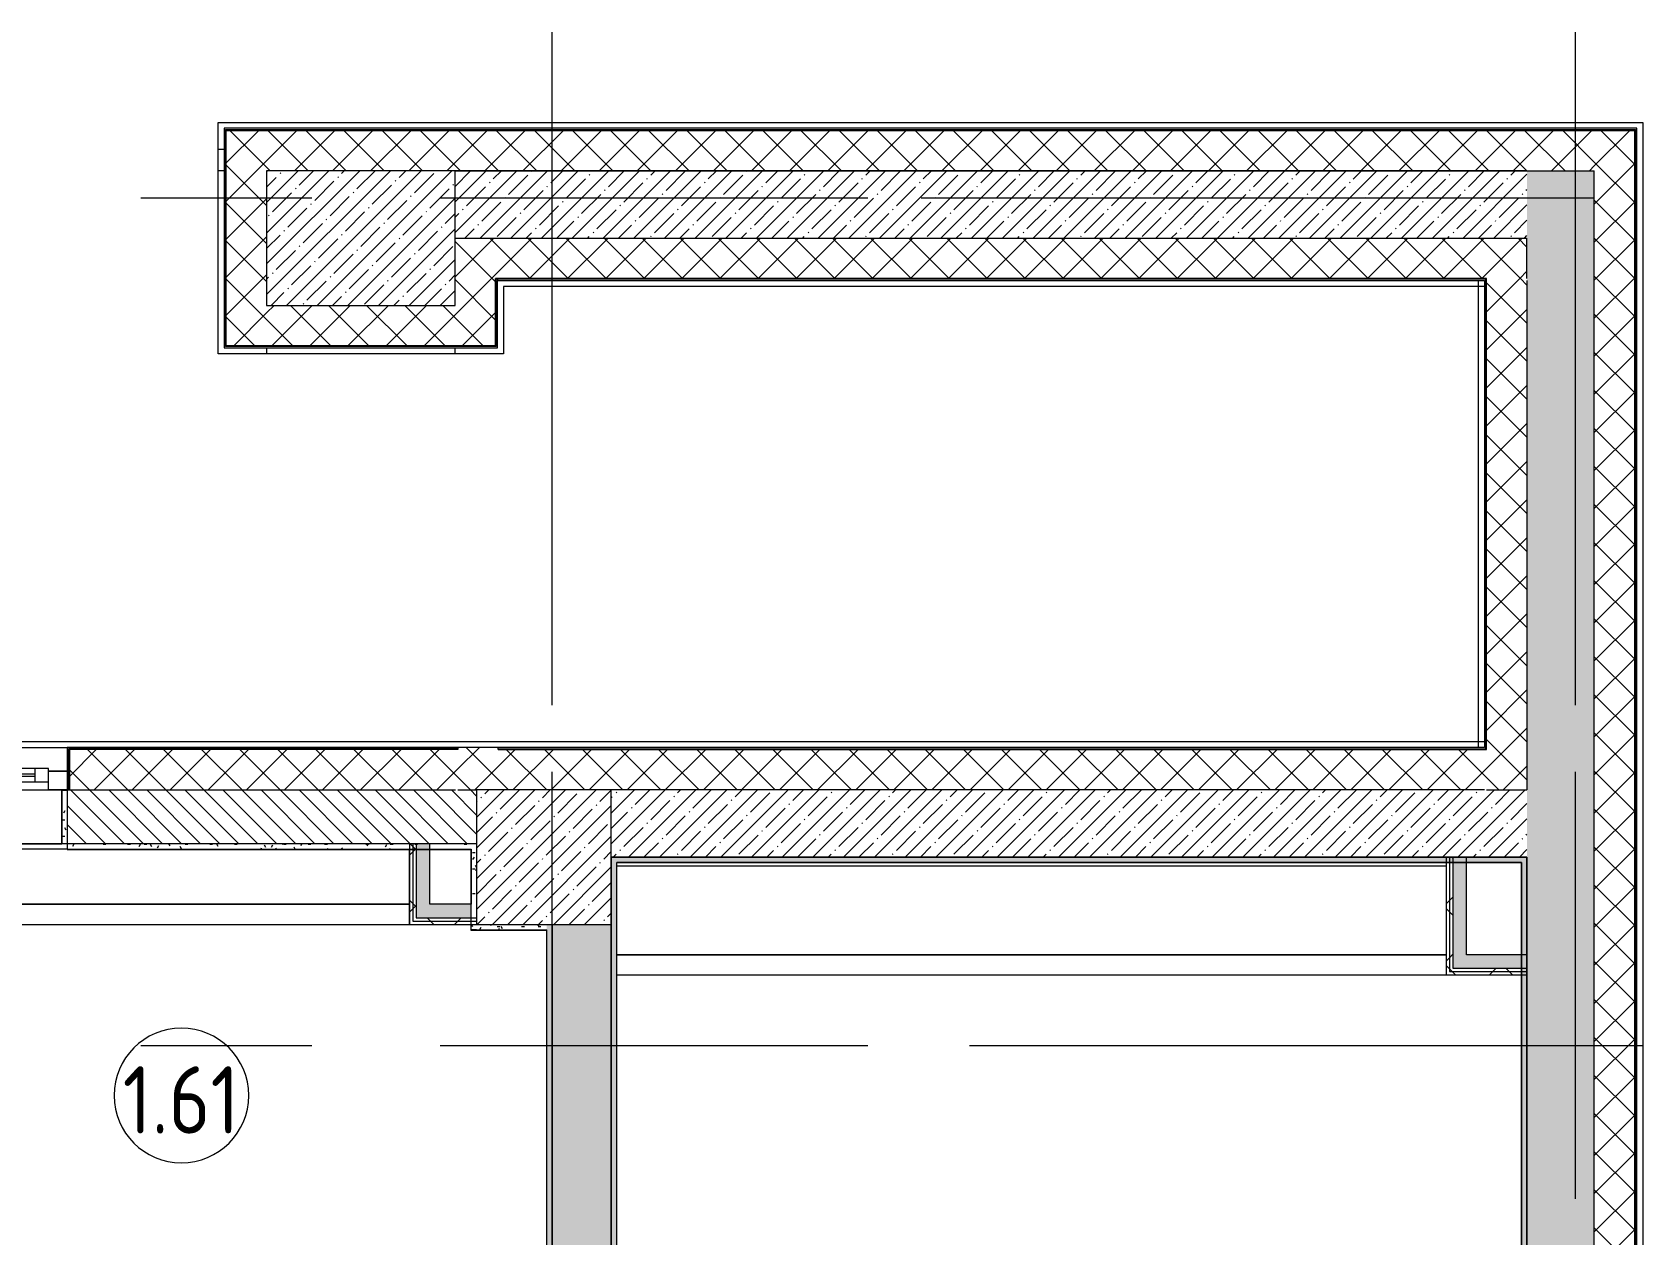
# Model space of a CAD drawing. Header units: millimetres. Extents: x 81459 to 274965, y -8553 to 29000.
# Drawn here: x 119280 to 125260, y 17447 to 21915 of the extents above; entities that cross this region are included whole.
import ezdxf

# ---------------------------------------------------------------- set-up
doc = ezdxf.new("R2010")
doc.units = ezdxf.units.MM
doc.linetypes.add('Осевая', pattern=[3175, 635, -476.25, 1587.5, -476.25])
for name, color, linetype, lineweight in [('A-AREA-IDEN', 7, 'Continuous', 9), ('A-GLAZ', 7, 'Continuous', 9), ('A-GLAZ-1', 7, 'Continuous', 13), ('A-WALL', 7, 'Continuous', 9), ('I-WALL', 7, 'Continuous', 9), ('S-COLS', 7, 'Continuous', 9), ('S-STRS-MBND', 7, 'Continuous', 9), ('Оси', 7, 'Continuous', 9), ('Оси-2', 7, 'Осевая', 9)]:
    doc.layers.add(name, color=color, linetype=linetype, lineweight=lineweight)
doc.layers.add('A-WALL-1', color=7, linetype='Continuous', lineweight=9, true_color=0x3c3c3c)
doc.layers.add('A-WALL-FNSH-1', color=7, linetype='Continuous', lineweight=9, true_color=0x3c3c3c)
doc.styles.add('GOST Common_1', font='GOST_Common.ttf', dxfattribs={"width": 0.9, "height": 250})
pattern_1 = [(45, (0, 0), (-70.71068, 70.71068), []), (135, (0, 0), (-70.71068, -70.71068), [])]
pattern_2 = [(45, (0, 0), (-57.024626, 57.024626), []), (45, (57.025, 0), (-57.024626, 57.024626), [100.806, -20.161, 3.353, -16.808])]
pattern_3 = [(45, (-121180, -18850), (-57.024626, 57.024626), []), (45, (-121122.975, -18850), (-57.024626, 57.024626), [100.806, -20.161, 3.353, -16.808])]
pattern_4 = [(0, (0, 0), (121.92, 30.48), [10.058, -81.382, 10.058, -81.382, -487.68]), (0, (0, 0), (121.92, 30.48), [-182.88, 10.058, -172.822, 10.058, -81.382, -213.36]), (0, (0, 0), (121.92, 30.48), [-457.2, 10.058, -50.902, 10.058, -142.342]), (120, (45.72, 15.24), (-87.356454, 90.345817), [10.058, -81.382, 10.058, -81.382, -487.68]), (120, (45.72, 15.24), (-87.356454, 90.345817), [-182.88, 10.058, -172.822, 10.058, -81.382, -213.36]), (120, (45.72, 15.24), (-87.356454, 90.345817), [-457.2, 10.058, -50.902, 10.058, -142.342]), (240, (60.96, 76.2), (-34.563546, -120.825817), [10.058, -81.382, 10.058, -81.382, -487.68]), (240, (60.96, 76.2), (-34.563546, -120.825817), [-182.88, 10.058, -172.822, 10.058, -81.382, -213.36]), (240, (60.96, 76.2), (-34.563546, -120.825817), [-457.2, 10.058, -50.902, 10.058, -142.342])]
pattern_5 = [(45, (0, 0), (-106.06602, 106.06602), []), (135, (0, 0), (-106.06602, -106.06602), [])]

# ---------------------------------------------------------------- blocks, each defined once
blk = doc.blocks.new('120_Окно_СКБ_1Ст - 120_Окно_СКБ_1Ст_1200х2500_h_ с форточкой-22889524-План заполнения и маркировки дверных проемов 1 этажа в осях 23_1-33')
at = {"layer": 'A-GLAZ'}
for p, q in [((600, 75), (-600, 75)), ((-600, 5), (-530, 5)), ((-480, 25), (480, 25)), ((480, 15), (-480, 15)), ((530, 5), (600, 5))]:
    blk.add_line(p, q, dxfattribs=at)
at = {"layer": 'A-GLAZ-1'}
for p, q in [((-600, 5), (-600, 75)), ((-600, 75), (-530, 75)), ((-530, 75), (-530, 5)), ((530, 5), (530, 75)), ((530, 75), (600, 75)), ((600, 75), (600, 5)), ((-530, 5), (-600, 5)), ((530, 45), (-530, 45)), ((-530, 45), (-530, -5)), ((-480, -5), (-480, 45)), ((480, -5), (480, 45)), ((530, -5), (530, 45)), ((600, 5), (530, 5)), ((-530, -5), (530, -5))]:
    blk.add_line(p, q, dxfattribs=at)
blk = doc.blocks.new('BSC_Колонна _Прямоугольная - 700х500-23282984-План заполнения и маркировки дверных проемов 1 этажа в осях 23_1-33')
at = {"layer": 'S-COLS'}
h = blk.add_hatch(dxfattribs=at)
h.set_pattern_fill('FP_23', color=256, style=0, pattern_type=2)
h.set_pattern_definition([(45, (-120500, -21150), (-57.024626, 57.024626), []), (45, (-120442.975, -21150), (-57.024626, 57.024626), [100.806, -20.161, 3.353, -16.808])])
h.paths.add_polyline_path([(-350, -250), (350, -250), (350, 250), (-350, 250)])
for p, q in [((350, 250), (-350, 250)), ((-350, 250), (-350, -250)), ((350, -250), (350, 250)), ((-350, -250), (350, -250))]:
    blk.add_line(p, q, dxfattribs=at)
blk = doc.blocks.new('BSC_Колонна _Прямоугольная - 500х500-V10-План заполнения и маркировки дверных проемов 1 этажа в осях 23_1-33')
at = {"layer": 'S-COLS'}
h = blk.add_hatch(dxfattribs=at)
h.set_pattern_fill('FP_25', color=256, style=0, pattern_type=2)
h.set_pattern_definition(pattern_3)
h.paths.add_polyline_path([(-250, -250), (250, -250), (250, 250), (-250, 250), (-250, 247.9)])
for p, q in [((250, 250), (-250, 250)), ((-250, 250), (-250, -250)), ((250, -250), (250, 250)), ((-250, -250), (250, -250))]:
    blk.add_line(p, q, dxfattribs=at)
blk = doc.blocks.new('BSC_Колонна _Прямоугольная - 500х500-V12-План заполнения и маркировки дверных проемов 1 этажа в осях 23_1-33')
at = {"layer": 'S-COLS'}
h = blk.add_hatch(dxfattribs=at)
h.set_pattern_fill('FP_25', color=256, style=0, pattern_type=2)
h.set_pattern_definition(pattern_3)
h.paths.add_polyline_path([(-250, -250), (250, -250), (250, 250), (-250, 250), (-250, 247.9)])
for p, q in [((250, 250), (-250, 250)), ((-250, 250), (-250, -250)), ((250, -250), (250, 250)), ((-250, -250), (250, -250))]:
    blk.add_line(p, q, dxfattribs=at)
blk = doc.blocks.new('Зашивка приборов отопления2 - Зашивка приборов отопления-33269377-План заполнения и маркировки дверных проемов 1 этажа в осях 23_1-33')
at = {"layer": 'A-WALL'}
for p, q in [((119390, 18900), (118230, 18900)), ((120680.1, 18675), (120680.1, 18880)), ((118030, 18675), (120680.1, 18675)), ((120680.1, 18675), (118030, 18675)), ((120680.1, 18600), (120680.1, 18675)), ((118030, 18600), (120680.1, 18600))]:
    blk.add_line(p, q, dxfattribs=at)
blk = doc.blocks.new('Зашивка приборов отопления3 - Зашивка приборов отопления-33270266-План заполнения и маркировки дверных проемов 1 этажа в осях 23_1-33')
at = {"layer": 'A-WALL'}
for p, q in [((121450, 18487.5), (124530, 18487.5)), ((124530, 18487.5), (121450, 18487.5)), ((121450, 18412.5), (124530, 18412.5))]:
    blk.add_line(p, q, dxfattribs=at)
blk = doc.blocks.new('Марка_Помещения - Номер-25198446-План заполнения и маркировки дверных проемов 1 этажа в осях 23_1-33')
at = {"layer": 'A-AREA-IDEN'}
for start, end in [(360, 180), (180, 360)]:
    blk.add_arc((0, 0), 2.5, start, end, dxfattribs=at)

msp = doc.modelspace()

# ---------------------------------------------------------------- hatches: boundary and pattern name
at = {"layer": 'A-WALL'}
h = msp.add_hatch(dxfattribs=at)
h.set_pattern_fill('FP_5', color=256, style=0, pattern_type=2)
h.set_pattern_definition(pattern_1)
h.paths.add_polyline_path([(125080, 21400), (125080, 21550), (120000, 21550), (120000, 21400), (124448.9, 21400)])
h = msp.add_hatch(dxfattribs=at)
h.set_pattern_fill('FP_5', color=256, style=0, pattern_type=2)
h.set_pattern_definition(pattern_1)
h.paths.add_polyline_path([(125080, -250), (125230, -250), (125230, 7700), (125080, 7700), (125080, -100)])
h.paths.add_polyline_path([(125230, 8900), (125230, 10820), (125080, 10820), (125080, 8900)])
h.paths.add_polyline_path([(125080, 13120), (125230, 13120), (125230, 13670), (125080, 13670)])
h.paths.add_polyline_path([(125080, 15220), (125230, 15220), (125230, 21550), (125080, 21550), (125080, 17271)])
h = msp.add_hatch(dxfattribs=at)
h.set_pattern_fill('FP_5', color=256, style=0, pattern_type=2)
h.set_pattern_definition(pattern_1)
h.paths.add_polyline_path([(120150, 20750), (120150, 21400), (120000, 21400), (120000, 20750)])
h = msp.add_hatch(dxfattribs=at)
h.set_pattern_fill('FP_5', color=256, style=0, pattern_type=2)
h.set_pattern_definition(pattern_1)
h.paths.add_polyline_path([(121000, 20750), (121000, 21150), (120850, 21150), (120850, 20750)])
h = msp.add_hatch(dxfattribs=at)
h.set_pattern_fill('FP_5', color=256, style=0, pattern_type=2)
h.set_pattern_definition(pattern_1)
h.paths.add_polyline_path([(124448.9, 21000), (124830, 21000), (124830, 21150), (121000, 21150), (121000, 21000), (121790.4, 21000)])
h = msp.add_hatch(dxfattribs=at)
h.set_pattern_fill('FP_5', color=256, style=0, pattern_type=2)
h.set_pattern_definition(pattern_1)
h.paths.add_polyline_path([(124830, 19100), (124830, 21000), (124680, 21000), (124680, 19100)])
h = msp.add_hatch(dxfattribs=at)
h.set_pattern_fill('FP_5', color=256, style=0, pattern_type=2)
h.set_pattern_definition(pattern_1)
h.paths.add_polyline_path([(120850, 20750), (120850, 20900), (120150, 20900), (120150, 20750), (120461.1, 20750)])
h = msp.add_hatch(dxfattribs=at)
h.set_pattern_fill('FP_5', color=256, style=0, pattern_type=2)
h.set_pattern_definition(pattern_1)
h.paths.add_polyline_path([(121010, 19100), (121010, 19258), (120860, 19258), (120860, 19100), (120930, 19100)])
h = msp.add_hatch(dxfattribs=at)
h.set_pattern_fill('FP_5', color=256, style=0, pattern_type=2)
h.set_pattern_definition(pattern_1)
h.paths.add_polyline_path([(120852, 19100), (120860, 19100), (120860, 19250), (119418, 19250), (119418, 19100), (120461.1, 19100)])
h.paths.add_polyline_path([(118202, 19100), (118202, 19250), (115500.4, 19250), (115500.4, 19100), (118010, 19100)])
h.paths.add_polyline_path([(112817.8, 19100), (112908.8, 19100), (112850.4, 19180.7), (112850.4, 19250), (112790.5, 19250), (112800.4, 19236.2), (112800.4, 19100)])
h = msp.add_hatch(dxfattribs=at)
h.set_pattern_fill('FP_5', color=256, style=0, pattern_type=2)
h.set_pattern_definition(pattern_1)
h.paths.add_polyline_path([(124680, 19100), (124680, 19250), (121010, 19250), (121010, 19100), (124677, 19100)])
h = msp.add_hatch(dxfattribs=at)
h.set_pattern_fill('FP_1', color=256, style=0, pattern_type=2)
h.set_pattern_definition([(135, (0, 0), (-35.35534, -35.35534), [])])
h.paths.add_polyline_path([(119410, 18900), (120930, 18900), (120930, 19100), (119410, 19100)])
h.paths.add_polyline_path([(118210, 18900), (118210, 19100), (118010, 19100), (118010, 18900)])
at = {"layer": 'I-WALL'}
h = msp.add_hatch(dxfattribs=at)
h.set_pattern_fill('FP_2', color=256, style=0, pattern_type=2)
h.set_pattern_definition(pattern_2)
h.paths.add_polyline_path([(124830, 21150), (124830, 21400), (120850, 21400), (120850, 21150), (124448.9, 21150)])
h = msp.add_hatch(dxfattribs=at)
h.set_pattern_fill('FP_2', color=256, style=0, pattern_type=2)
h.set_pattern_definition(pattern_2)
h.paths.add_polyline_path([(124830, 10600), (125080, 10600), (125080, 10820), (124830, 10820)])
h.paths.add_polyline_path([(125080, 13120), (125080, 13670), (124830, 13670), (124830, 13120)])
h.paths.add_polyline_path([(125080, 15220), (125080, 21400), (124830, 21400), (124830, 15220)])
h = msp.add_hatch(dxfattribs=at)
h.set_pattern_fill('FP_31', color=256, style=0, pattern_type=2)
h.set_pattern_definition(pattern_4)
h.paths.add_polyline_path([(119410, 18900), (119410, 19098), (119390, 19098), (119390, 18900)])
h = msp.add_hatch(dxfattribs=at)
h.set_pattern_fill('FP_2', color=256, style=0, pattern_type=2)
h.set_pattern_definition(pattern_2)
h.paths.add_polyline_path([(124830, 18850), (124830, 19100), (121430, 19100), (121430, 18850), (124605, 18850)])
h = msp.add_hatch(dxfattribs=at)
h.set_pattern_fill('FP_31', color=256, style=0, pattern_type=2)
h.set_pattern_definition(pattern_4)
h.paths.add_polyline_path([(120897, 18880), (120910, 18880), (120910, 18900), (119410, 18900), (119410, 18880), (120461.1, 18880)])
h.paths.add_polyline_path([(118030, 18880), (118210, 18880), (118210, 18900), (118010, 18900), (118010, 18880)])
h = msp.add_hatch(dxfattribs=at)
h.set_pattern_fill('FP_32', color=256, style=0, pattern_type=2)
h.set_pattern_definition(pattern_5)
h.paths.add_polyline_path([(120693.1, 18612.5), (120693.1, 18900), (120680.6, 18900), (120680.6, 18612.5)])
h = msp.add_hatch(dxfattribs=at)
h.set_pattern_fill('FP_32', color=256, style=0, pattern_type=2)
h.set_pattern_definition(pattern_5)
h.paths.add_polyline_path([(120705.6, 18625), (120705.6, 18900), (120693.1, 18900), (120693.1, 18625)])
for points in [[(120755.6, 18675), (120755.6, 18900), (120705.6, 18900), (120705.6, 18675)], [(124605, 18487.5), (124605, 18850), (124555, 18850), (124555, 18487.5)], [(120910, 18625), (120910, 18675), (120705.6, 18675), (120705.6, 18625)], [(124830, 18437.5), (124830, 18487.5), (124555, 18487.5), (124555, 18437.5)]]:
    msp.add_hatch(color=256, dxfattribs=at).paths.add_polyline_path(points)
h = msp.add_hatch(dxfattribs=at)
h.set_pattern_fill('FP_31', color=256, style=0, pattern_type=2)
h.set_pattern_definition(pattern_4)
h.paths.add_polyline_path([(120910, 18625), (120930, 18625), (120930, 18900), (120910, 18900), (120910, 18675)])
h = msp.add_hatch(dxfattribs=at)
h.set_pattern_fill('FP_31', color=256, style=0, pattern_type=2)
h.set_pattern_definition(pattern_4)
h.paths.add_polyline_path([(124810, 18830), (124810, 18850), (121430, 18850), (121430, 18830), (124809, 18830)])
h = msp.add_hatch(dxfattribs=at)
h.set_pattern_fill('FP_32', color=256, style=0, pattern_type=2)
h.set_pattern_definition(pattern_5)
h.paths.add_polyline_path([(124542.5, 18425), (124542.5, 18850), (124530, 18850), (124530, 18425)])
h = msp.add_hatch(dxfattribs=at)
h.set_pattern_fill('FP_32', color=256, style=0, pattern_type=2)
h.set_pattern_definition(pattern_5)
h.paths.add_polyline_path([(124542.5, 18437.5), (124555, 18437.5), (124555, 18850), (124542.5, 18850), (124542.5, 18487.5)])
h = msp.add_hatch(dxfattribs=at)
h.set_pattern_fill('FP_31', color=256, style=0, pattern_type=2)
h.set_pattern_definition(pattern_4)
h.paths.add_polyline_path([(124830, 13570), (124830, 13670), (124810, 13670), (124810, 13570)])
h.paths.add_polyline_path([(124830, 15220), (124830, 18850), (124810, 18850), (124810, 15220)])
h = msp.add_hatch(dxfattribs=at)
h.set_pattern_fill('FP_31', color=256, style=0, pattern_type=2)
h.set_pattern_definition(pattern_4)
h.paths.add_polyline_path([(121430, 10600), (121450, 10600), (121450, 10800), (121430, 10800)])
h.paths.add_polyline_path([(121430, 12250), (121450, 12250), (121450, 18830), (121430, 18830), (121430, 12399.2)])
h = msp.add_hatch(dxfattribs=at)
h.set_pattern_fill('FP_32', color=256, style=0, pattern_type=2)
h.set_pattern_definition(pattern_5)
h.paths.add_polyline_path([(120930, 18600), (120930, 18612.5), (120680.6, 18612.5), (120680.6, 18600), (120910, 18600)])
h = msp.add_hatch(dxfattribs=at)
h.set_pattern_fill('FP_32', color=256, style=0, pattern_type=2)
h.set_pattern_definition(pattern_5)
h.paths.add_polyline_path([(120910, 18612.5), (120930, 18612.5), (120930, 18625), (120693.1, 18625), (120693.1, 18612.5)])
h = msp.add_hatch(dxfattribs=at)
h.set_pattern_fill('FP_31', color=256, style=0, pattern_type=2)
h.set_pattern_definition(pattern_4)
h.paths.add_polyline_path([(121190, 18580), (121190, 18600), (120910, 18600), (120910, 18580), (121177, 18580)])
h = msp.add_hatch(dxfattribs=at)
h.set_pattern_fill('FP_31', color=256, style=0, pattern_type=2)
h.set_pattern_definition(pattern_4)
h.paths.add_polyline_path([(121190, 13920), (121210, 13920), (121210, 18600), (121190, 18600), (121190, 13933)])
h = msp.add_hatch(dxfattribs=at)
h.set_pattern_fill('FP_2', color=256, style=0, pattern_type=2)
h.set_pattern_definition(pattern_2)
h.paths.add_polyline_path([(121430, 10380), (121430, 10825), (121210, 10825), (121210, 10380)])
h.paths.add_polyline_path([(121430, 12225), (121430, 13400), (121210, 13400), (121210, 12225)])
h.paths.add_polyline_path([(121430, 13900), (121430, 18600), (121210, 18600), (121210, 13900), (121222, 13900)])
h = msp.add_hatch(dxfattribs=at)
h.set_pattern_fill('FP_32', color=256, style=0, pattern_type=2)
h.set_pattern_definition(pattern_5)
h.paths.add_polyline_path([(124830, 18412.5), (124830, 18425), (124530, 18425), (124530, 18412.5)])
h = msp.add_hatch(dxfattribs=at)
h.set_pattern_fill('FP_32', color=256, style=0, pattern_type=2)
h.set_pattern_definition(pattern_5)
h.paths.add_polyline_path([(124830, 18425), (124830, 18437.5), (124542.5, 18437.5), (124542.5, 18425)])

# ---------------------------------------------------------------- linework, layer by layer
at = {"layer": 'A-WALL'}
for p, q in [((119970, 21580), (125260, 21580)), ((119970, 20720), (119970, 21580)), ((119997, 21553), (125233, 21553)), ((119997, 20747), (119997, 21553)), ((120000, 21550), (125230, 21550)), ((120000, 20750), (120000, 21550)), ((125230, 15220), (125230, 21550)), ((125233, 15220), (125233, 21553)), ((125260, 21580), (125260, 12972)), ((119992, 21479), (119970, 21479)), ((119992, 21400), (119970, 21400)), ((125080, 8900), (125080, 21400)), ((124830, 21000), (124830, 21150)), ((124680, 21000), (121000, 21000)), ((121000, 20750), (121000, 21000)), ((124677, 20997), (121003, 20997)), ((121003, 20747), (121003, 20997)), ((121008, 20997), (121008, 20992)), ((124650, 19258), (124650, 20992)), ((124677, 19253), (124677, 20997)), ((124680, 19250), (124680, 21000)), ((124830, 20992), (124830, 19100)), ((124672, 20970), (121030, 20970)), ((121030, 20970), (121030, 20720)), ((121030, 20720), (119970, 20720)), ((121003, 20747), (119997, 20747)), ((121000, 20750), (120000, 20750)), ((120150, 20742), (120150, 20720)), ((120850, 20720), (120850, 20742)), ((115352.4, 19280), (124672.1, 19280)), ((118210, 19258), (119410, 19258)), ((120852, 19253), (120852, 19258)), ((120857, 19258), (120857, 19253)), ((120860, 19258), (120860, 19250)), ((121010, 19250), (121010, 19258)), ((119415, 19253), (119415, 19100)), ((120857, 19253), (119415, 19253)), ((120860, 19250), (119418, 19250)), ((119418, 19250), (119418, 19100)), ((121010, 19253), (124677, 19253)), ((121010, 19250), (124680, 19250)), ((119410, 19100), (120852, 19100)), ((120860, 19100), (120930, 19100)), ((124680, 19100), (124830, 19100)), ((120693.1, 18900), (120693.1, 18612.5)), ((120705.6, 18900), (120705.6, 18625)), ((119410, 18880), (120910, 18880)), ((120910, 18880), (120910, 18675)), ((124542.5, 18850), (124542.5, 18425)), ((124555, 18850), (124555, 18437.5)), ((121450, 16230.4), (121450, 18830)), ((124810, 18830), (121450, 18830)), ((124809, 18829), (124809, 18830)), ((124810, 18830), (124810, 15220)), ((120693.1, 18612.5), (120930, 18612.5)), ((120705.6, 18625), (120930, 18625)), ((120930, 18580), (121190, 18580)), ((121190, 13920), (121190, 18580)), ((124542.5, 18425), (124830, 18425)), ((124555, 18437.5), (124830, 18437.5))]:
    msp.add_line(p, q, dxfattribs=at)
at = {"layer": 'A-WALL-1'}
for p, q in [((124830, 21400), (120850, 21400)), ((120850, 21400), (125080, 21400)), ((120850, 21150), (124830, 21150)), ((121010, 19258), (120860, 19258)), ((119390, 19098), (119390, 18900)), ((119410, 19098), (119390, 19098)), ((119410, 19100), (119410, 18880)), ((124672, 19100), (121430, 19100)), ((120930, 18900), (119390, 18900)), ((120680.6, 18900), (120680.6, 18600)), ((120755.6, 18675), (120755.6, 18900)), ((121430, 18850), (124830, 18850)), ((124530, 18850), (124530, 18412.5)), ((124605, 18487.5), (124605, 18850)), ((124830, 18850), (124830, 15220)), ((120910, 18675), (120755.6, 18675)), ((120680.6, 18600), (120930, 18600)), ((121210, 18600), (121210, 13900)), ((121210, 13900), (121210, 18600)), ((121430, 13900), (121430, 18600)), ((124830, 18487.5), (124605, 18487.5)), ((124530, 18412.5), (124830, 18412.5))]:
    msp.add_line(p, q, dxfattribs=at)
at = {"layer": 'A-WALL-FNSH-1'}
for p, q in [((125238, 21558), (119992, 21558)), ((119992, 21558), (119992, 20742)), ((125238, 15220), (125238, 21558)), ((121008, 20992), (124672, 20992)), ((121008, 20742), (121008, 20992)), ((124672, 20992), (124672, 19258)), ((119992, 20742), (121008, 20742)), ((120860, 19258), (119410, 19258)), ((119410, 19258), (119410, 19100)), ((124672, 19258), (121010, 19258)), ((119389, 19098), (119389, 18900)), ((119390, 19098), (119389, 19098)), ((119389, 18900), (119390, 18900)), ((119410, 18880), (119410, 18879)), ((119410, 18879), (120909, 18879)), ((120909, 18879), (120909, 18579)), ((124809, 18829), (121450, 18829)), ((121450, 18818), (124530, 18818)), ((121451, 16230.4), (121451, 18829)), ((124809, 18829), (124809, 15220)), ((120910, 18580), (120910, 18675)), ((120909, 18579), (121189, 18579)), ((120930, 18580), (120910, 18580)), ((121189, 18579), (121189, 13921))]:
    msp.add_line(p, q, dxfattribs=at)
at = {"layer": 'I-WALL'}
for p, q in [((118231, 18900), (119389, 18900)), ((119410, 18880), (118210, 18880))]:
    msp.add_line(p, q, dxfattribs=at)
at = {"layer": 'S-STRS-MBND'}
for p, q in [((121430, 18850), (121430, 17350)), ((124830, 18850), (121430, 18850)), ((124830, 17350), (124830, 18850))]:
    msp.add_line(p, q, dxfattribs=at)
at = {"layer": 'Оси'}
for p, q in [((121210, 19415.1), (121210, 21915.1)), ((125010, 19415.1), (125010, 21915.1)), ((122580, 21300), (125080, 21300)), ((122760, 18150), (125260, 18150))]:
    msp.add_line(p, q, dxfattribs=at)
at = {"layer": 'Оси-2'}
for p, q in [((84758.6, 21300), (122580, 21300)), ((121210, 593.7), (121210, 19415.1)), ((125010, 593.7), (125010, 19415.1)), ((84758.6, 18150), (122760, 18150))]:
    msp.add_line(p, q, dxfattribs=at)

# ---------------------------------------------------------------- block references
at = {"layer": 'A-AREA-IDEN', "xscale": 99.99999999999993, "yscale": 99.99999999999993, "zscale": 99.99999999999993}
msp.add_blockref('Марка_Помещения - Номер-25198446-План заполнения и маркировки дверных проемов 1 этажа в осях 23_1-33', (119833.7, 17964.5), dxfattribs=at)
at = {"layer": 'A-GLAZ', "rotation": 180}
msp.add_blockref('120_Окно_СКБ_1Ст - 120_Окно_СКБ_1Ст_1200х2500_h_ с форточкой-22889524-План заполнения и маркировки дверных проемов 1 этажа в осях 23_1-33', (118810, 19175), dxfattribs=at)
at = {"layer": 'A-WALL'}
for name in ['Зашивка приборов отопления2 - Зашивка приборов отопления-33269377-План заполнения и маркировки дверных проемов 1 этажа в осях 23_1-33', 'Зашивка приборов отопления3 - Зашивка приборов отопления-33270266-План заполнения и маркировки дверных проемов 1 этажа в осях 23_1-33']:
    msp.add_blockref(name, (0, 0), dxfattribs=at)
at = {"layer": 'S-COLS'}
for name, p in [('BSC_Колонна _Прямоугольная - 700х500-23282984-План заполнения и маркировки дверных проемов 1 этажа в осях 23_1-33', (120500, 21150)), ('BSC_Колонна _Прямоугольная - 500х500-V10-План заполнения и маркировки дверных проемов 1 этажа в осях 23_1-33', (121180, 18850)), ('BSC_Колонна _Прямоугольная - 500х500-V12-План заполнения и маркировки дверных проемов 1 этажа в осях 23_1-33', (121180, 18850))]:
    msp.add_blockref(name, p, dxfattribs=at)

# ---------------------------------------------------------------- texts
at = {"layer": 'A-AREA-IDEN', "insert": (119615.7, 18073.1), "char_height": 250, "width": 548.354, "attachment_point": 1, "style": 'GOST Common_1'}
msp.add_mtext('1.61', dxfattribs=at)

doc.saveas('drawing.dxf')
